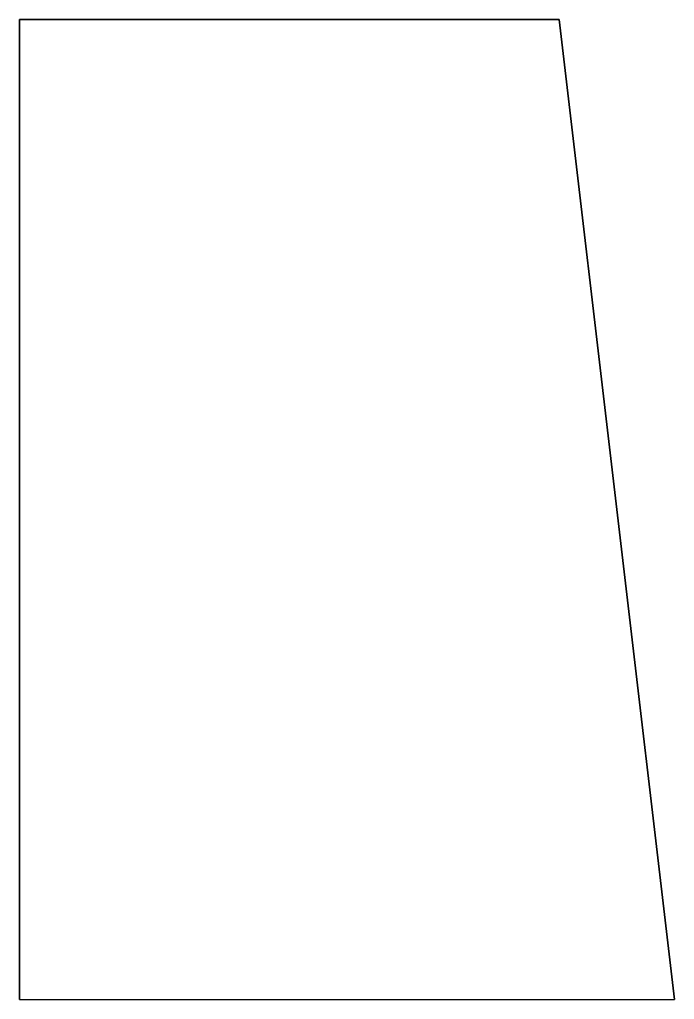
# Model space of a CAD drawing. Header units: inches. Extents: x 54699 to 80583, y -8431 to -3547.
# Drawn here: x 74597.3 to 74846, y -4587 to -4215 of the extents above; entities that cross this region are included whole.
import ezdxf

# ---------------------------------------------------------------- set-up
doc = ezdxf.new("R2010")
doc.units = ezdxf.units.IN
doc.header["$LTSCALE"] = 0.5
doc.header["$MEASUREMENT"] = 0
doc.layers.add('Toilet', color=7, linetype='Continuous', lineweight=25)

msp = doc.modelspace()

# ---------------------------------------------------------------- linework, layer by layer
at = {"layer": 'Toilet'}
for p, q in [((74597.3, -4587.01), (74597.3, -4215.01)), ((74597.3, -4215.01), (74802.17, -4215.01)), ((74802.17, -4215.01), (74845.98, -4587.01)), ((74597.3, -4587.01), (74845.98, -4587.01))]:
    msp.add_line(p, q, dxfattribs=at)
msp.add_lwpolyline([(74802.17, -4215.01), (74597.3, -4215.01), (74597.3, -4587.01), (74845.98, -4587.01)], close=True, dxfattribs=at)

doc.saveas('drawing.dxf')
